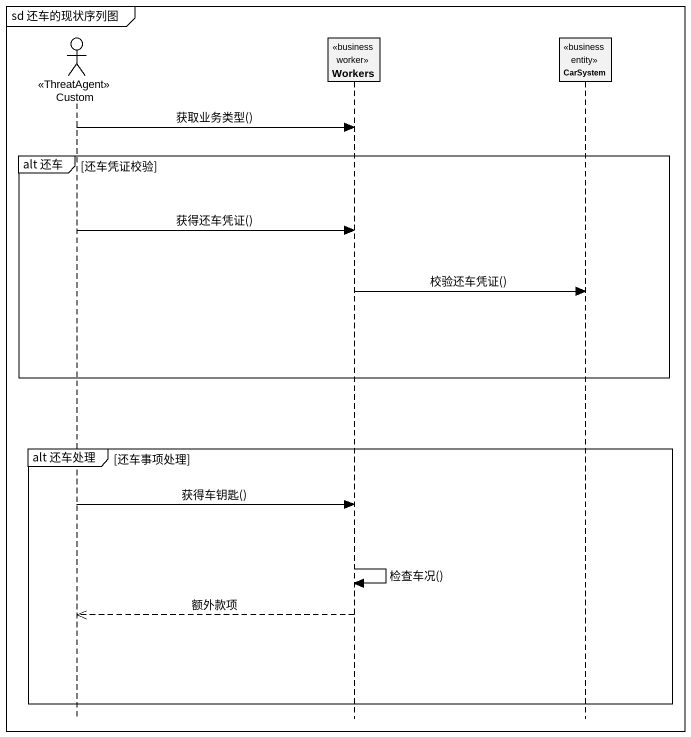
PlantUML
@startuml
mainframe sd 还车的现状序列图
hide footbox
actor Custom <<ThreatAgent>>
participant Workers <<business worker>>
participant CarSystem <<business entity>>

Custom -> Workers : 获取业务类型()
group alt 还车 [还车凭证校验]
  Custom -> Workers : 获得还车凭证()
  Workers -> CarSystem : 校验还车凭证()
end
group alt 还车处理 [还车事项处理]
  Custom -> Workers : 获得车钥匙()
  Workers -> Workers : 检查车况()
  Workers -->> Custom : 额外款项
end
@enduml
